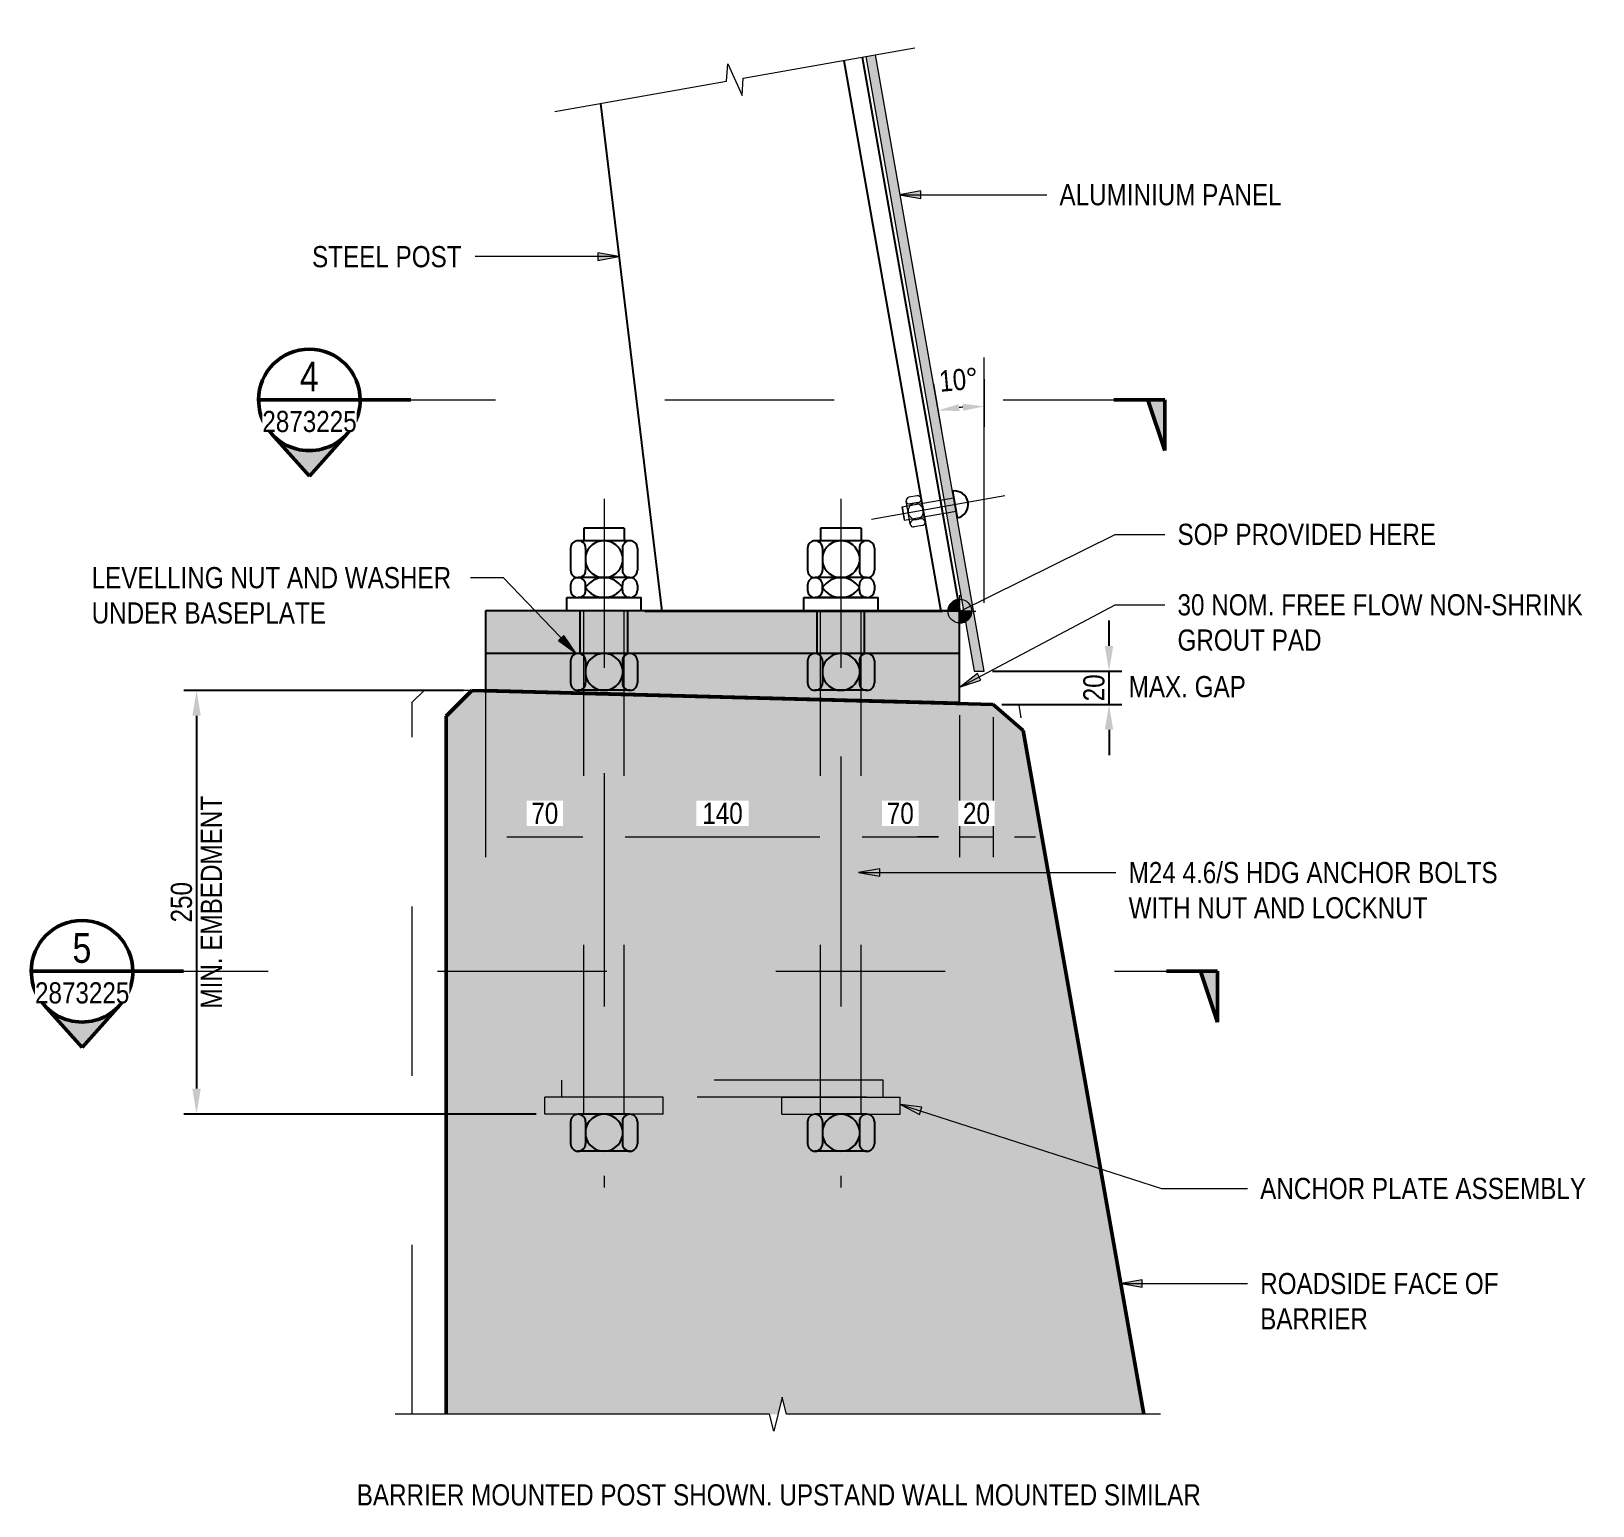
# Model space of a CAD drawing. Header units: metres. Extents: x 1.88 to 5.95, y -0.59 to 2.67.
# Drawn here: x 4.83 to 5.753, y -0.588 to 0.284 of the extents above; entities that cross this region are included whole.
import ezdxf

# ---------------------------------------------------------------- set-up
doc = ezdxf.new("R2010")
doc.units = ezdxf.units.M
for name, pattern in [('Dot_Section Line', [0.02, 0, -0.02]), ('JacobsCenter', [0.015, 0.009, -0.0015, 0.003, -0.0015]), ('JacobsDash', [0.0045, 0.003, -0.0015])]:
    doc.linetypes.add(name, pattern=pattern)
doc.layers.get('Defpoints').update_dxf_attribs({"color": 41})
for name, color, linetype, lineweight in [('A-ANNO-DIMS', 7, 'Continuous', 9), ('A-ANNO-NOTE', 7, 'Continuous', 9), ('A-DETL', 7, 'Continuous', 13), ('A-DETL-GENF', 7, 'Continuous', 9), ('G-ANNO-SYMB', 7, 'Continuous', 9), ('G-ANNO-TEXT', 7, 'Continuous', 9)]:
    doc.layers.add(name, color=color, linetype=linetype, lineweight=lineweight)
doc.styles.add('Arial Narrow_2', font='ARIALN.TTF', dxfattribs={"height": 0.0125})
doc.styles.add('Arial Narrow_4', font='ARIALN.TTF', dxfattribs={"height": 0.0175})
doc.dimstyles.new('____ddd____', dxfattribs={"dimscale": 0.3048, "dimtxt": 0.012793, "dimasz": 0.049213, "dimexe": 0.024606, "dimexo": 0.016404, "dimgap": 0.008202, "dimtad": 1, "dimdec": 0, "dimlfac": 1000, "dimzin": 0, "dimdsep": 46, "dimtxsty": 'Arial Narrow_2', "dimsah": 1, "dimcen": 0.09, "dimaunit": 1, "dimadec": 4, "dimazin": 0, "dimtfac": 1, "dimtdec": 4, "dimtix": 1, "dimtmove": 0, "dimatfit": 3, "dimfxl": 1, "dimtvp": 1, "dimtolj": 1, "dimtzin": 0, "dimarcsym": 2})
doc.dimstyles.new('Dimension_Angle_T___º__', dxfattribs={"dimscale": 0.3048, "dimtxt": 0.012793, "dimasz": 0.04101, "dimexe": 0.03937, "dimexo": 0.026247, "dimgap": 0.032808, "dimtad": 1, "dimdec": 3, "dimlfac": 1000, "dimrnd": 0.001, "dimzin": 0, "dimdsep": 46, "dimtxsty": 'Arial Narrow_2', "dimsah": 1, "dimcen": 0.09, "dimadec": 0, "dimazin": 0, "dimtfac": 1, "dimtdec": 4, "dimtix": 1, "dimtmove": 0, "dimatfit": 3, "dimfxl": 1, "dimtvp": 1, "dimtolj": 1, "dimtzin": 0, "dimlwd": 18, "dimlwe": 18, "dimarcsym": 2})
doc.dimstyles.new('Dimension_Arc_Length_O__mm_', dxfattribs={"dimscale": 0.3048, "dimtxt": 0.012793, "dimasz": 0.04101, "dimexe": 0.03937, "dimexo": 0.024606, "dimgap": 0.024606, "dimtad": 1, "dimdec": 0, "dimlfac": 1000, "dimzin": 0, "dimdsep": 46, "dimtxsty": 'Arial Narrow_2', "dimsah": 1, "dimcen": 0.09, "dimaunit": 1, "dimadec": 4, "dimazin": 0, "dimtfac": 1, "dimtdec": 4, "dimtix": 1, "dimtmove": 0, "dimatfit": 3, "dimfxl": 1, "dimtvp": 1, "dimtfill": 1, "dimtolj": 1, "dimtzin": 0, "dimlwd": 18, "dimlwe": 18, "dimarcsym": 2})

# ---------------------------------------------------------------- blocks, each defined once
blk = doc.blocks.new('CS_DET_BreakLine_ViewScale1 - CS_Std BreakLine-6064992-DRG-2873223 - DETAIL A')
at = {"layer": 'A-DETL-GENF', "lineweight": 18}
for p, q in [((0.09548, 0.01), (0.09298, 0)), ((0.10048, -0.01), (0.09548, 0.01)), ((0.09298, 0), (-0.01, 0)), ((0.10298, 0), (0.10048, -0.01)), ((0.20595, 0), (0.10298, 0))]:
    blk.add_line(p, q, dxfattribs=at)
blk = doc.blocks.new('CS_DET_BreakLine_ViewScale1 - CS_Std BreakLine-8333376-DRG-2873223 - DETAIL A')
at = {"layer": 'A-DETL-GENF', "lineweight": 18}
for p, q in [((0.2136, -0.01), (0.2186, 0.01)), ((0.2186, 0.01), (0.2211, 0)), ((-0.01, 0), (0.2111, 0)), ((0.2111, 0), (0.2136, -0.01)), ((0.2211, 0), (0.4422, 0))]:
    blk.add_line(p, q, dxfattribs=at)
blk = doc.blocks.new('DIMBLOCK23-DRG-2873223 - DETAIL A')
at = {"layer": 'A-ANNO-DIMS', "color": 0, "lineweight": 18, "transparency": 16777216}
for p, q in [((5.09861, -0.09153), (5.09861, -0.20444)), ((5.16861, -0.15468), (5.16861, -0.20444)), ((5.11111, -0.19244), (5.15611, -0.19244))]:
    blk.add_line(p, q, dxfattribs=at)
at = {"layer": 'A-ANNO-DIMS', "color": 0, "transparency": 16777216}
for points in [[(5.11111, -0.19036), (5.11111, -0.19453), (5.09861, -0.19244)], [(5.15611, -0.19036), (5.15611, -0.19453), (5.16861, -0.19244)]]:
    blk.add_solid(points, dxfattribs=at)
at = {"layer": 'Defpoints', "color": 0, "transparency": 16777216}
for p in [(5.09861, -0.08403), (5.16861, -0.14718), (5.16861, -0.19244)]:
    blk.add_point(p, dxfattribs=at)
at = {"layer": 'A-ANNO-DIMS', "color": 0, "lineweight": 18, "transparency": 16777216, "insert": (5.13361, -0.17856), "char_height": 0.0125, "width": 0.0190066, "attachment_point": 5, "style": 'Arial Narrow_2', "bg_fill": 3, "box_fill_scale": 1.1, "bg_fill_color": 256, "bg_fill_true_color": 13158600, "bg_fill_transparency": 0}
blk.add_mtext('\\A1;70', dxfattribs=at)
blk = doc.blocks.new('DIMBLOCK24-DRG-2873223 - DETAIL A')
at = {"layer": 'A-ANNO-DIMS', "color": 0, "lineweight": 18, "transparency": 16777216}
for p, q in [((5.30861, -0.14499), (5.30861, -0.20444)), ((5.16861, -0.15468), (5.16861, -0.20444)), ((5.18111, -0.19244), (5.29611, -0.19244))]:
    blk.add_line(p, q, dxfattribs=at)
at = {"layer": 'A-ANNO-DIMS', "color": 0, "transparency": 16777216}
for points in [[(5.18111, -0.19036), (5.18111, -0.19453), (5.16861, -0.19244)], [(5.29611, -0.19036), (5.29611, -0.19453), (5.30861, -0.19244)]]:
    blk.add_solid(points, dxfattribs=at)
at = {"layer": 'Defpoints', "color": 0, "transparency": 16777216}
for p in [(5.30861, -0.13749), (5.16861, -0.14718), (5.30861, -0.19244)]:
    blk.add_point(p, dxfattribs=at)
at = {"layer": 'A-ANNO-DIMS', "color": 0, "lineweight": 18, "transparency": 16777216, "insert": (5.23861, -0.17856), "char_height": 0.0125, "width": 0.0285099, "attachment_point": 5, "style": 'Arial Narrow_2', "bg_fill": 3, "box_fill_scale": 1.1, "bg_fill_color": 256, "bg_fill_true_color": 13158600, "bg_fill_transparency": 0}
blk.add_mtext('\\A1;140', dxfattribs=at)
blk = doc.blocks.new('DIMBLOCK25-DRG-2873223 - DETAIL A')
at = {"layer": 'A-ANNO-DIMS', "color": 0, "lineweight": 18, "transparency": 16777216}
for p, q in [((5.37874, -0.12041), (5.37874, -0.20444)), ((5.30861, -0.14499), (5.30861, -0.20444)), ((5.32111, -0.19244), (5.36624, -0.19244))]:
    blk.add_line(p, q, dxfattribs=at)
at = {"layer": 'A-ANNO-DIMS', "color": 0, "transparency": 16777216}
for points in [[(5.32111, -0.19036), (5.32111, -0.19453), (5.30861, -0.19244)], [(5.36624, -0.19036), (5.36624, -0.19453), (5.37874, -0.19244)]]:
    blk.add_solid(points, dxfattribs=at)
at = {"layer": 'Defpoints', "color": 0, "transparency": 16777216}
for p in [(5.37874, -0.11291), (5.30861, -0.13749), (5.37874, -0.19244)]:
    blk.add_point(p, dxfattribs=at)
at = {"layer": 'A-ANNO-DIMS', "color": 0, "lineweight": 18, "transparency": 16777216, "insert": (5.34367, -0.17856), "char_height": 0.0125, "width": 0.0190066, "attachment_point": 5, "style": 'Arial Narrow_2', "bg_fill": 3, "box_fill_scale": 1.1, "bg_fill_color": 256, "bg_fill_true_color": 13158600, "bg_fill_transparency": 0}
blk.add_mtext('\\A1;70', dxfattribs=at)
blk = doc.blocks.new('DIMBLOCK26-DRG-2873223 - DETAIL A')
at = {"layer": 'A-ANNO-DIMS', "color": 0, "lineweight": 18, "transparency": 16777216}
for p, q in [((5.37874, -0.12041), (5.37874, -0.20444)), ((5.39861, -0.12166), (5.39861, -0.20444)), ((5.36624, -0.19244), (5.35374, -0.19244)), ((5.37874, -0.19244), (5.39861, -0.19244)), ((5.41111, -0.19244), (5.42361, -0.19244))]:
    blk.add_line(p, q, dxfattribs=at)
at = {"layer": 'A-ANNO-DIMS', "color": 0, "transparency": 16777216}
for points in [[(5.36624, -0.19036), (5.36624, -0.19453), (5.37874, -0.19244)], [(5.41111, -0.19036), (5.41111, -0.19453), (5.39861, -0.19244)]]:
    blk.add_solid(points, dxfattribs=at)
at = {"layer": 'Defpoints', "color": 0, "transparency": 16777216}
for p in [(5.37874, -0.11291), (5.39861, -0.11416), (5.39861, -0.19244)]:
    blk.add_point(p, dxfattribs=at)
at = {"layer": 'A-ANNO-DIMS', "color": 0, "lineweight": 18, "transparency": 16777216, "insert": (5.38867, -0.17856), "char_height": 0.0125, "width": 0.0190066, "attachment_point": 5, "style": 'Arial Narrow_2', "bg_fill": 3, "box_fill_scale": 1.1, "bg_fill_color": 256, "bg_fill_true_color": 13158600, "bg_fill_transparency": 0}
blk.add_mtext('\\A1;20', dxfattribs=at)
blk = doc.blocks.new('DIMBLOCK27-DRG-2873223 - DETAIL A')
at = {"layer": 'A-ANNO-DIMS', "color": 0, "lineweight": -2, "transparency": 16777216}
for p, q in [((5.467, -0.07956), (5.467, -0.06456)), ((5.39817, -0.09456), (5.4745, -0.09456)), ((5.467, -0.11416), (5.467, -0.09456)), ((5.40361, -0.11416), (5.4745, -0.11416)), ((5.467, -0.12916), (5.467, -0.14416))]:
    blk.add_line(p, q, dxfattribs=at)
at = {"layer": 'A-ANNO-DIMS', "color": 0, "transparency": 16777216}
for points in [[(5.4645, -0.07956), (5.4695, -0.07956), (5.467, -0.09456)], [(5.4645, -0.12916), (5.4695, -0.12916), (5.467, -0.11416)]]:
    blk.add_solid(points, dxfattribs=at)
at = {"layer": 'Defpoints', "color": 0, "transparency": 16777216}
for p in [(5.39317, -0.09456), (5.467, -0.09456), (5.39861, -0.11416)]:
    blk.add_point(p, dxfattribs=at)
at = {"layer": 'A-ANNO-DIMS', "color": 0, "transparency": 16777216, "insert": (5.45811, -0.10436), "char_height": 0.0125, "width": 0.0190066, "attachment_point": 5, "rotation": 90, "style": 'Arial Narrow_2'}
blk.add_mtext('\\A1;20', dxfattribs=at)
blk = doc.blocks.new('DIMBLOCK28-DRG-2873223 - DETAIL A')
at = {"layer": 'A-ANNO-DIMS', "color": 0, "lineweight": 18, "transparency": 16777216}
for p, q in [((5.36323, 0.07528), (5.36809, 0.0477)), ((5.39315, 0.07789), (5.39315, 0.04989))]:
    blk.add_line(p, q, dxfattribs=at)
blk.add_arc((5.39315, -0.09439), 0.15629, 94.58383, 95.41617, dxfattribs=at)
at = {"layer": 'A-ANNO-DIMS', "color": 0, "transparency": 16777216}
for points in [[(5.37867, 0.05913), (5.37811, 0.06326), (5.36601, 0.05952)], [(5.38057, 0.06348), (5.38074, 0.05931), (5.39315, 0.06189)]]:
    blk.add_solid(points, dxfattribs=at)
at = {"layer": 'Defpoints', "color": 0, "transparency": 16777216}
for p in [(5.36184, 0.08316), (5.39315, 0.08589), (5.38406, 0.06163), (5.39315, -0.09439)]:
    blk.add_point(p, dxfattribs=at)
at = {"layer": 'A-ANNO-DIMS', "color": 0, "lineweight": 18, "transparency": 16777216, "insert": (5.3781, 0.07762), "char_height": 0.0125, "width": 0.0272915, "attachment_point": 5, "rotation": 5, "style": 'Arial Narrow_2'}
blk.add_mtext('\\A1;10°', dxfattribs=at)
blk = doc.blocks.new('DIMBLOCK29-DRG-2873223 - DETAIL A')
at = {"layer": 'A-ANNO-DIMS', "color": 0, "lineweight": -2, "transparency": 16777216}
for p, q in [((5.08555, -0.10588), (4.92038, -0.10588)), ((4.92788, -0.12088), (4.92788, -0.34114)), ((5.12861, -0.35614), (4.92038, -0.35614))]:
    blk.add_line(p, q, dxfattribs=at)
at = {"layer": 'A-ANNO-DIMS', "color": 0, "transparency": 16777216}
for points in [[(4.92538, -0.12088), (4.93038, -0.12088), (4.92788, -0.10588)], [(4.92538, -0.34114), (4.93038, -0.34114), (4.92788, -0.35614)]]:
    blk.add_solid(points, dxfattribs=at)
at = {"layer": 'Defpoints', "color": 0, "transparency": 16777216}
for p in [(5.09055, -0.10588), (4.92788, -0.35614), (5.13361, -0.35614)]:
    blk.add_point(p, dxfattribs=at)
at = {"layer": 'A-ANNO-DIMS', "color": 0, "transparency": 16777216, "char_height": 0.0125, "width": 0.1513216, "attachment_point": 5, "rotation": 90, "style": 'Arial Narrow_2'}
for s, insert in [('\\A1;MIN. EMBEDMENT', (4.93663, -0.23101)), ('\\A1;250', (4.91899, -0.23101))]:
    blk.add_mtext(s, dxfattribs=dict(at, insert=insert))
blk = doc.blocks.new('CS_SYMB_SETOUT POINT - 5mm-2022283-DRG-2873223 - DETAIL A')
at = {"layer": 'A-ANNO-NOTE'}
h = blk.add_hatch(color=256, dxfattribs=at)
edge = h.paths.add_edge_path()
edge.add_line((0, 0.0014), (0, 0))
edge.add_line((0, 0), (-0.0014, 0))
edge.add_arc((0, 0), 0.0014, 90, 180, ccw=False)
h = blk.add_hatch(color=256, dxfattribs=at)
edge = h.paths.add_edge_path()
edge.add_line((0, -0.0014), (0, 0))
edge.add_line((0, 0), (0.0014, 0))
edge.add_arc((0, 0), 0.0014, 270, 360, ccw=False)
for p, q in [((0, -0.0019), (0, 0.0019)), ((-0.0019, 0), (0.0019, 0)), ((-0.0014, 0), (0, 0)), ((0, 0), (0, 0.0014)), ((0.0014, 0), (0, 0)), ((0, 0), (0, -0.0014))]:
    blk.add_line(p, q, dxfattribs=at)
blk.add_circle((0, 0), 0.0014, dxfattribs=at)
for start, end in [(90, 180), (270, 360)]:
    blk.add_arc((0, 0), 0.0014, start, end, dxfattribs=at)
blk = doc.blocks.new('Drafting View - sectionTail-4870194-DRG-2873223 - DETAIL A')
at = {"layer": 'G-ANNO-SYMB'}
blk.add_hatch(color=256, dxfattribs=at).paths.add_polyline_path([(-0.006, 0.006), (-0.004, 0), (-0.006, 0)])
at = {"layer": 'G-ANNO-SYMB', "lineweight": 50}
for p, q in [((-0.006, 0.006), (-0.006, 0)), ((-0.004, 0), (-0.006, 0.006)), ((-0.006, 0), (-0.004, 0)), ((-0.006, 0), (0, 0))]:
    blk.add_line(p, q, dxfattribs=at)
blk = doc.blocks.new('Drafting View - SectionHead-4898858-DRG-2873223 - DETAIL A')
at = {"layer": 'G-ANNO-SYMB'}
h = blk.add_hatch(color=256, dxfattribs=at)
edge = h.paths.add_edge_path()
edge.add_line((-0.002, 0.009), (0.00247, 0.004))
edge.add_arc((-0.002, 0), 0.006, 41.8277, 138.1723)
edge.add_line((-0.00647, 0.004), (-0.002, 0.009))
at = {"layer": 'G-ANNO-SYMB', "lineweight": 50}
for p, q in [((-0.002, 0.009), (-0.00647, 0.004)), ((0.00247, 0.004), (-0.002, 0.009)), ((0.004, 0), (0.01, 0))]:
    blk.add_line(p, q, dxfattribs=at)
for start, end in [(360, 180), (180, 360)]:
    blk.add_arc((-0.002, 0), 0.006, start, end, dxfattribs=at)

msp = doc.modelspace()

# ---------------------------------------------------------------- hatches: boundary and pattern name
at = {"layer": 'A-DETL-GENF', "true_color": 0xc0c0c0}
msp.add_hatch(color=9, dxfattribs=at).paths.add_polyline_path([(5.3873431, -0.0945583), (5.393175, -0.0945583), (5.3289723, 0.269553), (5.3233163, 0.2685557), (5.3522985, 0.1041893)])
at = {"layer": 'A-DETL-GENF', "true_color": 0xffffff}
for points in [[(5.3137797, -0.0838961), (5.3787388, -0.0838961), (5.3787388, -0.0588961), (5.0986089, -0.0588961), (5.0986089, -0.0838961)], [(5.4874901, -0.5334681), (5.41627, -0.1295583), (5.3986089, -0.1141643), (5.0905507, -0.1058802), (5.0752891, -0.1211418), (5.0752891, -0.5334681), (5.2713896, -0.5334681), (5.2738896, -0.5234681), (5.2763896, -0.5334681), (5.41627, -0.5334681)]]:
    msp.add_hatch(color=7, dxfattribs=at).paths.add_polyline_path(points)
at = {"layer": 'A-DETL-GENF', "true_color": 0xebebeb}
msp.add_hatch(color=7, dxfattribs=at).paths.add_polyline_path([(5.3787388, -0.1129146), (5.3787388, -0.0840321), (5.0986089, -0.0840321), (5.0986089, -0.1052811), (5.3137797, -0.1111445)])
at = {"layer": 'G-ANNO-TEXT'}
for points in [[(5.3432884, 0.1869553), (5.3557884, 0.1847512), (5.3557884, 0.1891594)], [(5.1774632, 0.1503526), (5.1649632, 0.1525567), (5.1649632, 0.1481485)], [(5.1519984, -0.0839335), (5.144947, -0.0733796), (5.1417626, -0.0764278)], [(5.3792048, -0.1037471), (5.3912837, -0.0998473), (5.3892214, -0.0959513)], [(5.3189923, -0.2134866), (5.3314923, -0.2156907), (5.3314923, -0.2112825)], [(5.3437789, -0.3504347), (5.3550024, -0.3563627), (5.356353, -0.3521666)], [(5.4741526, -0.4562784), (5.4866526, -0.4584825), (5.4866526, -0.4540743)]]:
    msp.add_hatch(color=256, dxfattribs=at).paths.add_polyline_path(points)

# ---------------------------------------------------------------- linework, layer by layer
at = {"layer": 'A-DETL', "lineweight": 25}
for p, q in [((5.321126, 0.2681695), (5.3788205, -0.0590321)), ((5.3102931, 0.2662594), (5.3676508, -0.0590321)), ((5.1665566, 0.2409147), (5.2028205, -0.0590321)), ((5.3744951, 0.0118192), (5.3772813, -0.0039355)), ((5.1839109, -0.0174652), (5.1533069, -0.0174652)), ((5.1806089, -0.0101025), (5.1566089, -0.0101025)), ((5.1566089, -0.0101025), (5.1566089, -0.0174652)), ((5.1806089, -0.0101025), (5.1806089, -0.0174652)), ((5.3239109, -0.0174652), (5.2933069, -0.0174652)), ((5.3206089, -0.0101025), (5.2966089, -0.0101025)), ((5.2966089, -0.0101025), (5.2966089, -0.0174652)), ((5.3206089, -0.0101025), (5.3206089, -0.0174652)), ((5.1488729, -0.0218992), (5.1488729, -0.0348312)), ((5.1577409, -0.0218992), (5.1577409, -0.0348312)), ((5.1794769, -0.0218992), (5.1794769, -0.0348312)), ((5.1883449, -0.0218992), (5.1883449, -0.0348312)), ((5.2888729, -0.0218992), (5.2888729, -0.0348312)), ((5.2977409, -0.0218992), (5.2977409, -0.0348312)), ((5.3194769, -0.0218992), (5.3194769, -0.0348312)), ((5.3283449, -0.0218992), (5.3283449, -0.0348312)), ((5.1577409, -0.0283676), (5.1577409, -0.0303629)), ((5.1794769, -0.0283676), (5.1794769, -0.0303629)), ((5.2977409, -0.0283676), (5.2977409, -0.0303629)), ((5.3194769, -0.0283676), (5.3194769, -0.0303629)), ((5.1488729, -0.0436992), (5.1488729, -0.0466312)), ((5.1839109, -0.0392652), (5.1533069, -0.0392652)), ((5.1839109, -0.0392652), (5.1533069, -0.0392652)), ((5.1839109, -0.0392652), (5.1533069, -0.0392652)), ((5.1577409, -0.0466312), (5.1577409, -0.0436992)), ((5.1794769, -0.0466312), (5.1794769, -0.0436992)), ((5.1883449, -0.0436992), (5.1883449, -0.0466312)), ((5.2888729, -0.0436992), (5.2888729, -0.0466312)), ((5.3239109, -0.0392652), (5.2933069, -0.0392652)), ((5.3239109, -0.0392652), (5.2933069, -0.0392652)), ((5.3239109, -0.0392652), (5.2933069, -0.0392652)), ((5.2977409, -0.0466312), (5.2977409, -0.0436992)), ((5.3194769, -0.0466312), (5.3194769, -0.0436992)), ((5.3283449, -0.0436992), (5.3283449, -0.0466312)), ((5.1466089, -0.0510652), (5.1906089, -0.0510652)), ((5.1466089, -0.0590321), (5.1466089, -0.0510652)), ((5.1839109, -0.0510652), (5.1533069, -0.0510652)), ((5.1906089, -0.0590321), (5.1906089, -0.0510652)), ((5.2866089, -0.0510652), (5.3306089, -0.0510652)), ((5.2866089, -0.0590321), (5.2866089, -0.0510652)), ((5.3239109, -0.0510652), (5.2933069, -0.0510652)), ((5.3306089, -0.0590321), (5.3306089, -0.0510652)), ((5.0986089, -0.0588961), (5.0986089, -0.0838961)), ((5.3787388, -0.0588961), (5.0986089, -0.0588961)), ((5.1546089, -0.0840321), (5.1546089, -0.0590321)), ((5.1826089, -0.0840321), (5.1826089, -0.0590321)), ((5.1928205, -0.0590321), (5.3688205, -0.0590321)), ((5.2946089, -0.0840321), (5.2946089, -0.0590321)), ((5.3226089, -0.0840321), (5.3226089, -0.0590321)), ((5.3787388, -0.0838961), (5.3787388, -0.0588961)), ((5.0986089, -0.0838961), (5.3787388, -0.0838961)), ((5.0986089, -0.0840321), (5.0986089, -0.1052811)), ((5.3787388, -0.0840321), (5.0986089, -0.0840321)), ((5.1488729, -0.0884661), (5.1488729, -0.1013981)), ((5.1839109, -0.0840321), (5.1533069, -0.0840321)), ((5.1577409, -0.0884661), (5.1577409, -0.1013981)), ((5.1794769, -0.0884661), (5.1794769, -0.1013981)), ((5.1883449, -0.0884661), (5.1883449, -0.1013981)), ((5.2888729, -0.0884661), (5.2888729, -0.1013981)), ((5.3239109, -0.0840321), (5.2933069, -0.0840321)), ((5.2977409, -0.0884661), (5.2977409, -0.1013981)), ((5.3194769, -0.0884661), (5.3194769, -0.1013981)), ((5.3283449, -0.0884661), (5.3283449, -0.1013981)), ((5.3787388, -0.1129146), (5.3787388, -0.0840321)), ((5.1577409, -0.0949345), (5.1577409, -0.0969297)), ((5.1794769, -0.0949345), (5.1794769, -0.0969297)), ((5.2977409, -0.0949345), (5.2977409, -0.0969297)), ((5.3194769, -0.0949345), (5.3194769, -0.0969297)), ((5.0986089, -0.1052811), (5.3787388, -0.1129146)), ((5.1839109, -0.1058321), (5.1533069, -0.1058321)), ((5.1839109, -0.1058321), (5.1533069, -0.1058321)), ((5.1839109, -0.1058321), (5.1533069, -0.1058321)), ((5.3239109, -0.1058321), (5.2933069, -0.1058321)), ((5.3239109, -0.1058321), (5.2933069, -0.1058321)), ((5.3239109, -0.1058321), (5.2933069, -0.1058321)), ((5.1839109, -0.3562733), (5.1533069, -0.3562733)), ((5.3239109, -0.3562733), (5.2933069, -0.3562733)), ((5.1488729, -0.3607073), (5.1488729, -0.3736393)), ((5.1577409, -0.3607073), (5.1577409, -0.3736393)), ((5.1577409, -0.3671757), (5.1577409, -0.3691709)), ((5.1794769, -0.3607073), (5.1794769, -0.3736393)), ((5.1794769, -0.3671757), (5.1794769, -0.3691709)), ((5.1883449, -0.3607073), (5.1883449, -0.3736393)), ((5.2888729, -0.3607073), (5.2888729, -0.3736393)), ((5.2977409, -0.3607073), (5.2977409, -0.3736393)), ((5.2977409, -0.3671757), (5.2977409, -0.3691709)), ((5.3194769, -0.3607073), (5.3194769, -0.3736393)), ((5.3194769, -0.3671757), (5.3194769, -0.3691709)), ((5.3283449, -0.3607073), (5.3283449, -0.3736393)), ((5.1839109, -0.3780733), (5.1533069, -0.3780733)), ((5.1839109, -0.3780733), (5.1533069, -0.3780733)), ((5.1839109, -0.3780733), (5.1533069, -0.3780733)), ((5.3239109, -0.3780733), (5.2933069, -0.3780733)), ((5.3239109, -0.3780733), (5.2933069, -0.3780733)), ((5.3239109, -0.3780733), (5.2933069, -0.3780733))]:
    msp.add_line(p, q, dxfattribs=at)
at = {"layer": 'A-DETL', "lineweight": 9}
for p, q in [((5.3233163, 0.2685557), (5.3873431, -0.0945583)), ((5.393175, -0.0945583), (5.3289723, 0.269553)), ((5.3931456, -0.0541643), (5.3931456, 0.0908357)), ((5.3495319, -0.0077064), (5.3471348, 0.0058882)), ((5.3495319, -0.0077064), (5.3471348, 0.0058882)), ((5.3495319, -0.0077064), (5.3471348, 0.0058882)), ((5.3536132, 0.0090613), (5.3487571, 0.0082051)), ((5.3543078, 0.0051221), (5.3494517, 0.0042658)), ((5.3583272, -0.0061555), (5.3559301, 0.007439)), ((5.3583272, -0.0061555), (5.3559301, 0.007439)), ((5.3583272, -0.0061555), (5.3559301, 0.007439)), ((5.3560103, -0.0045332), (5.3511542, -0.0053894)), ((5.3567049, -0.0084724), (5.3518488, -0.0093287)), ((5.3873431, -0.0945583), (5.393175, -0.0945583)), ((5.4056699, -0.114342), (5.4136089, -0.1145583)), ((5.4136089, -0.1145583), (5.4149322, -0.1220411)), ((5.41627, -0.1295583), (5.4249524, -0.1787987))]:
    msp.add_line(p, q, dxfattribs=at)
at = {"layer": 'A-DETL', "linetype": 'JacobsCenter', "lineweight": 18}
for p, q in [((5.1686089, 0.0073637), (5.1686089, -0.3996178)), ((5.3086089, 0.0073637), (5.3086089, -0.3996178))]:
    msp.add_line(p, q, dxfattribs=at)
at = {"layer": 'A-DETL', "linetype": 'JacobsCenter', "lineweight": 9}
msp.add_line((5.3266814, -0.0047477), (5.4054589, 0.0091842), dxfattribs=at)
at = {"layer": 'A-DETL', "linetype": 'JacobsDash'}
for p, q in [((5.3445923, 0.0024852), (5.3751916, 0.0078807)), ((5.3459888, -0.0054108), (5.3765853, 0.0000002))]:
    msp.add_line(p, q, dxfattribs=at)
at = {"layer": 'A-DETL'}
for p, q in [((5.3445923, 0.0024852), (5.3459888, -0.0054108)), ((5.3446909, 0.0024821), (5.3460881, -0.0054184))]:
    msp.add_line(p, q, dxfattribs=at)
at = {"layer": 'A-DETL', "linetype": 'JacobsDash', "lineweight": 18}
for p, q in [((5.1566029, -0.3562733), (5.1566029, -0.0590321)), ((5.1806149, -0.3562733), (5.1806149, -0.0590321)), ((5.2966029, -0.3562733), (5.2966029, -0.0590321)), ((5.3206149, -0.3562733), (5.3206149, -0.0590321)), ((5.3336089, -0.3361373), (5.1436089, -0.3361373)), ((5.1436089, -0.3461373), (5.1436089, -0.3361373)), ((5.3336089, -0.3461373), (5.3336089, -0.3361373)), ((5.2036089, -0.3461373), (5.1336089, -0.3461373)), ((5.1336089, -0.3561373), (5.1336089, -0.3461373)), ((5.3236089, -0.3461373), (5.1736089, -0.3461373)), ((5.2036089, -0.3561373), (5.2036089, -0.3461373)), ((5.2736089, -0.3461373), (5.3436089, -0.3461373)), ((5.2736089, -0.3561373), (5.2736089, -0.3461373)), ((5.3436089, -0.3561373), (5.3436089, -0.3461373)), ((5.2036089, -0.3561373), (5.1336089, -0.3561373)), ((5.2736089, -0.3561373), (5.3436089, -0.3561373))]:
    msp.add_line(p, q, dxfattribs=at)
at = {"layer": 'A-DETL', "color": 8, "linetype": 'JacobsDash', "lineweight": 9, "true_color": 0x808080}
for p, q in [((5.0552891, -0.1128575), (5.0622664, -0.1058802)), ((5.0905507, -0.1058802), (5.0622664, -0.1058802)), ((5.0552891, -0.5334681), (5.0552891, -0.1128575))]:
    msp.add_line(p, q, dxfattribs=at)
at = {"layer": 'A-DETL', "lineweight": 50}
for p, q in [((5.0905507, -0.1058802), (5.0752891, -0.1211418)), ((5.3986089, -0.1141643), (5.0905507, -0.1058802)), ((5.41627, -0.1295583), (5.3986089, -0.1141643)), ((5.0752891, -0.1211418), (5.0752891, -0.5334681)), ((5.4874901, -0.5334681), (5.41627, -0.1295583))]:
    msp.add_line(p, q, dxfattribs=at)
at = {"layer": 'A-DETL', "lineweight": 25}
for centre, radius, start, end in [((5.3758092, 0.0039279), 0.008, 280.6037199, 99.4544665), ((5.1533069, -0.0218992), 0.004434, 0, 180), ((5.1686089, -0.0285502), 0.011085, 11.3556156, 168.6443844), ((5.1839109, -0.0218992), 0.004434, 0, 180), ((5.2933069, -0.0218992), 0.004434, 0, 180), ((5.3086089, -0.0285502), 0.011085, 11.3556156, 168.6443844), ((5.3239109, -0.0218992), 0.004434, 0, 180), ((5.1533069, -0.0348312), 0.004434, 180, 360), ((5.1686089, -0.0281802), 0.011085, 191.3556156, 348.6443844), ((5.1839109, -0.0348312), 0.004434, 180, 360), ((5.2933069, -0.0348312), 0.004434, 180, 360), ((5.3086089, -0.0281802), 0.011085, 191.3556156, 348.6443844), ((5.3239109, -0.0348312), 0.004434, 180, 360), ((5.1533069, -0.0436992), 0.004434, 0, 180), ((5.1686089, -0.0522249), 0.0129596, 33.0068613, 146.9931387), ((5.1686089, -0.0381056), 0.0129596, 213.0068613, 326.9931387), ((5.1839109, -0.0436992), 0.004434, 0, 180), ((5.2933069, -0.0436992), 0.004434, 0, 180), ((5.3086089, -0.0522249), 0.0129596, 33.0068613, 146.9931387), ((5.3086089, -0.0381056), 0.0129596, 213.0068613, 326.9931387), ((5.3239109, -0.0436992), 0.004434, 0, 180), ((5.1533069, -0.0466312), 0.004434, 180, 360), ((5.1839109, -0.0466312), 0.004434, 180, 360), ((5.2933069, -0.0466312), 0.004434, 180, 360), ((5.3239109, -0.0466312), 0.004434, 180, 360), ((5.1533069, -0.0884661), 0.004434, 0, 180), ((5.1686089, -0.0951171), 0.011085, 11.3556156, 168.6443844), ((5.1839109, -0.0884661), 0.004434, 0, 180), ((5.2933069, -0.0884661), 0.004434, 0, 180), ((5.3086089, -0.0951171), 0.011085, 11.3556156, 168.6443844), ((5.3239109, -0.0884661), 0.004434, 0, 180), ((5.1533069, -0.1013981), 0.004434, 180, 360), ((5.1686089, -0.0947471), 0.011085, 191.3556156, 348.6443844), ((5.1839109, -0.1013981), 0.004434, 180, 360), ((5.2933069, -0.1013981), 0.004434, 180, 360), ((5.3086089, -0.0947471), 0.011085, 191.3556156, 348.6443844), ((5.3239109, -0.1013981), 0.004434, 180, 360), ((5.1533069, -0.3607073), 0.004434, 0, 180), ((5.1686089, -0.3673583), 0.011085, 11.3556156, 168.6443844), ((5.1839109, -0.3607073), 0.004434, 0, 180), ((5.2933069, -0.3607073), 0.004434, 0, 180), ((5.3086089, -0.3673583), 0.011085, 11.3556156, 168.6443844), ((5.3239109, -0.3607073), 0.004434, 0, 180), ((5.1533069, -0.3736393), 0.004434, 180, 0), ((5.1686089, -0.3669883), 0.011085, 191.3556156, 348.6443844), ((5.1839109, -0.3736393), 0.004434, 180, 0), ((5.2933069, -0.3736393), 0.004434, 180, 0), ((5.3086089, -0.3669883), 0.011085, 191.3556156, 348.6443844), ((5.3239109, -0.3736393), 0.004434, 180, 0)]:
    msp.add_arc(centre, radius, start, end, dxfattribs=at)
at = {"layer": 'A-DETL', "lineweight": 9}
for centre, radius, start, end in [((5.3491044, 0.0062355), 0.002, 100, 280), ((5.3532574, -0.0000409), 0.005, 111.3556156, 268.6443844), ((5.3522046, -0.0002265), 0.005, 291.3556156, 88.6443844), ((5.3539605, 0.0070917), 0.002, 280, 100), ((5.3515015, -0.0073591), 0.002, 100, 280), ((5.3563576, -0.0065028), 0.002, 280, 100)]:
    msp.add_arc(centre, radius, start, end, dxfattribs=at)
at = {"layer": 'G-ANNO-SYMB', "lineweight": 50}
for p, q in [((4.964507, 0.0657512), (5.024507, 0.0657512)), ((4.8301893, -0.2717697), (4.8901893, -0.2717697))]:
    msp.add_line(p, q, dxfattribs=at)
at = {"layer": 'G-ANNO-SYMB', "color": 7, "linetype": 'Dot_Section Line', "true_color": 0xffffff}
for p, q in [((5.004507, 0.0657512), (5.4699295, 0.0657512)), ((4.8701893, -0.2717697), (5.5010474, -0.2717697))]:
    msp.add_line(p, q, dxfattribs=at)
at = {"layer": 'G-ANNO-TEXT'}
for p, q in [((5.3557884, 0.1891594), (5.3432884, 0.1869553)), ((5.3432884, 0.1869553), (5.3557884, 0.1847512)), ((5.3432884, 0.1869553), (5.4302136, 0.1869553)), ((5.3557884, 0.1847512), (5.3557884, 0.1891594)), ((5.0929098, 0.1503526), (5.0925759, 0.1503526)), ((5.1774632, 0.1503526), (5.0929098, 0.1503526)), ((5.1774632, 0.1503526), (5.1649632, 0.1525567)), ((5.1649632, 0.1525567), (5.1649632, 0.1481485)), ((5.1649632, 0.1481485), (5.1774632, 0.1503526)), ((5.3787076, -0.0591872), (5.4707112, -0.0136856)), ((5.4707112, -0.0136856), (5.499952, -0.0136856)), ((5.0963808, -0.0392829), (5.089684, -0.0392829)), ((5.1092577, -0.0392829), (5.0963808, -0.0392829)), ((5.1519984, -0.0839335), (5.1092577, -0.0392829)), ((5.3792048, -0.1037471), (5.4707112, -0.0553108)), ((5.4707112, -0.0553108), (5.499952, -0.0553108)), ((5.144947, -0.0733796), (5.1417626, -0.0764278)), ((5.1519984, -0.0839335), (5.144947, -0.0733796)), ((5.1417626, -0.0764278), (5.1519984, -0.0839335)), ((5.3892214, -0.0959513), (5.3792048, -0.1037471)), ((5.3792048, -0.1037471), (5.3912837, -0.0998473)), ((5.3912837, -0.0998473), (5.3892214, -0.0959513)), ((5.3314923, -0.2112825), (5.3189923, -0.2134866)), ((5.3314923, -0.2156907), (5.3314923, -0.2112825)), ((5.3189923, -0.2134866), (5.3314923, -0.2156907)), ((5.3189923, -0.2134866), (5.4710954, -0.2134866)), ((5.3437789, -0.3504347), (5.3550024, -0.3563627)), ((5.356353, -0.3521666), (5.3437789, -0.3504347)), ((5.3437789, -0.3504347), (5.4980762, -0.4000996)), ((5.3550024, -0.3563627), (5.356353, -0.3521666)), ((5.4980762, -0.4000996), (5.5488, -0.4000996)), ((5.4866526, -0.4540743), (5.4741526, -0.4562784)), ((5.4741526, -0.4562784), (5.4866526, -0.4584825)), ((5.4741526, -0.4562784), (5.5488, -0.4562784)), ((5.4866526, -0.4584825), (5.4866526, -0.4540743))]:
    msp.add_line(p, q, dxfattribs=at)

# ---------------------------------------------------------------- block references
at = {"layer": 'A-ANNO-NOTE', "xscale": 5, "yscale": 5, "zscale": 5}
msp.add_blockref('CS_SYMB_SETOUT POINT - 5mm-2022283-DRG-2873223 - DETAIL A', (5.3788205, -0.0590321), dxfattribs=at)
at = {"layer": 'A-DETL-GENF'}
for name, p, rotation in [('CS_DET_BreakLine_ViewScale1 - CS_Std BreakLine-6064992-DRG-2873223 - DETAIL A', (5.3424504, 0.2719296), 189.9999999999995), ('CS_DET_BreakLine_ViewScale1 - CS_Std BreakLine-8333376-DRG-2873223 - DETAIL A', (5.4874901, -0.5334681), 180)]:
    msp.add_blockref(name, p, dxfattribs=dict(at, rotation=rotation))
at = {"layer": 'G-ANNO-SYMB', "lineweight": 50, "extrusion": (0, 0, -1), "xscale": 4.999999999999998, "yscale": 4.999999999999998, "zscale": 4.999999999999998, "rotation": 180}
for p in [(-5.004507, 0.0657512), (-4.8701893, -0.2717697)]:
    msp.add_blockref('Drafting View - SectionHead-4898858-DRG-2873223 - DETAIL A', p, dxfattribs=at)
at = {"layer": 'G-ANNO-SYMB', "lineweight": 50, "xscale": 4.999999999999998, "yscale": 4.999999999999998, "zscale": 4.999999999999998, "rotation": 180}
for p in [(5.4699295, 0.0657512), (5.5010474, -0.2717697)]:
    msp.add_blockref('Drafting View - sectionTail-4870194-DRG-2873223 - DETAIL A', p, dxfattribs=at)

# ---------------------------------------------------------------- texts
at = {"layer": 'G-ANNO-TEXT', "char_height": 0.0125, "attachment_point": 1, "style": 'Arial Narrow_2', "bg_fill": 3, "box_fill_scale": 1, "bg_fill_color": 256, "bg_fill_true_color": 13158600, "bg_fill_transparency": 0}
for s, insert in [('ALUMINIUM PANEL', (5.4377136, 0.1932053)), ('STEEL POST', (4.9961098, 0.1566026)), ('LEVELLING NUT AND WASHER ', (4.8658872, -0.0330329)), ('UNDER BASEPLATE', (4.8658872, -0.0538688)), ('30 NOM. FREE FLOW NON-SHRINK ', (5.507452, -0.0490608)), ('GROUT PAD', (5.507452, -0.0698967)), ('ANCHOR PLATE ASSEMBLY ', (5.5563, -0.3938496)), ('ROADSIDE FACE OF ', (5.5563, -0.4500284)), ('BARRIER', (5.5563, -0.4708644))]:
    msp.add_mtext(s, dxfattribs=dict(at, insert=insert))
at = {"layer": 'G-ANNO-TEXT', "char_height": 0.0125, "attachment_point": 1, "style": 'Arial Narrow_2', "bg_fill": 3, "box_fill_scale": 1, "bg_fill_color": 256, "bg_fill_transparency": 0}
for s, insert in [('SOP PROVIDED HERE', (5.507452, -0.0074356)), ('BARRIER MOUNTED POST SHOWN. UPSTAND WALL MOUNTED SIMILAR', (5.0224984, -0.5748627))]:
    msp.add_mtext(s, dxfattribs=dict(at, insert=insert))

# ---------------------------------------------------------------- dimensions: what is measured, and where the dimension line sits
at = {"layer": 'A-ANNO-DIMS', "lineweight": 18}
dim = msp.add_angular_dim_3p(base=(5.3840583, 0.0616301), center=(5.3931456, -0.0943914), p1=(5.3931456, 0.0858945), p2=(5.3618392, 0.0831556), dimstyle='Dimension_Angle_T___º__', override={"dimpost": '<>', "dimfxl": 0.031426}, dxfattribs=at)
dim.commit()
dim.dimension.update_dxf_attribs({"geometry": 'DIMBLOCK28-DRG-2873223 - DETAIL A', "text_midpoint": (5.3780965, 0.0776196)})

# ---------------------------------------------------------------- next in the draw order: texts
at = {"layer": 'G-ANNO-SYMB', "char_height": 0.0175, "attachment_point": 1, "style": 'Arial Narrow_4', "bg_fill": 3, "box_fill_scale": 1, "bg_fill_color": 256, "bg_fill_transparency": 0}
for s, insert in [('4', (4.9888799, 0.088236)), ('5', (4.8545622, -0.249285))]:
    msp.add_mtext(s, dxfattribs=dict(at, insert=insert))
at = {"layer": 'G-ANNO-SYMB', "char_height": 0.0125, "attachment_point": 1, "style": 'Arial Narrow_2', "bg_fill": 3, "box_fill_scale": 1, "bg_fill_color": 256, "bg_fill_true_color": 13158600, "bg_fill_transparency": 0}
for insert in [(4.9667299, 0.0592329), (4.8324122, -0.2782881)]:
    msp.add_mtext('2873225', dxfattribs=dict(at, insert=insert))
at = {"layer": 'G-ANNO-TEXT', "char_height": 0.0125, "attachment_point": 1, "style": 'Arial Narrow_2', "bg_fill": 3, "box_fill_scale": 1, "bg_fill_color": 256, "bg_fill_true_color": 13158600, "bg_fill_transparency": 0}
for s, insert in [('MAX. GAP', (5.4785954, -0.0973825)), ('M24 4.6/S HDG ANCHOR BOLTS ', (5.4785954, -0.2072366)), ('WITH NUT AND LOCKNUT ', (5.4785954, -0.2280725))]:
    msp.add_mtext(s, dxfattribs=dict(at, insert=insert))

# ---------------------------------------------------------------- next in the draw order: dimensions: what is measured, and where the dimension line sits
at = {"layer": 'A-ANNO-DIMS', "lineweight": 18}
dim = msp.add_linear_dim(base=(5.1686089, -0.1924426), p1=(5.0986089, -0.0840321), p2=(5.1686089, -0.1471789), dimstyle='Dimension_Arc_Length_O__mm_', override={"dimpost": '<>', "dimfxl": 0.094274}, dxfattribs=at)
dim.commit()
dim.dimension.update_dxf_attribs({"geometry": 'DIMBLOCK23-DRG-2873223 - DETAIL A', "text_midpoint": (5.1336089, -0.1785605)})

# ---------------------------------------------------------------- next in the draw order: dimensions: what is measured, and where the dimension line sits
at = {"layer": 'A-ANNO-DIMS'}
dim = msp.add_linear_dim(base=(4.9278766, -0.3561373), p1=(5.0905507, -0.1058802), p2=(5.1336089, -0.3561373), angle=90, text='<>\\XMIN. EMBEDMENT', dimstyle='____ddd____', override={"dimpost": '<>', "dimfxl": 0.253934}, dxfattribs=at)
dim.commit()
dim.dimension.update_dxf_attribs({"geometry": 'DIMBLOCK29-DRG-2873223 - DETAIL A', "text_midpoint": (4.9278766, -0.2310088)})
at = {"layer": 'A-ANNO-DIMS', "lineweight": 18}
dim = msp.add_linear_dim(base=(5.3086089, -0.1924426), p1=(5.1686089, -0.1471789), p2=(5.3086089, -0.1374921), dimstyle='Dimension_Arc_Length_O__mm_', override={"dimpost": '<>', "dimfxl": 0.140335}, dxfattribs=at)
dim.commit()
dim.dimension.update_dxf_attribs({"geometry": 'DIMBLOCK24-DRG-2873223 - DETAIL A', "text_midpoint": (5.2386089, -0.1785605)})

# ---------------------------------------------------------------- next in the draw order: dimensions: what is measured, and where the dimension line sits
dim = msp.add_linear_dim(base=(5.3787388, -0.1924426), p1=(5.3086089, -0.1374921), p2=(5.3787388, -0.1129146), dimstyle='Dimension_Arc_Length_O__mm_', override={"dimpost": '<>', "dimfxl": 0.074312}, dxfattribs=at)
dim.commit()
dim.dimension.update_dxf_attribs({"geometry": 'DIMBLOCK25-DRG-2873223 - DETAIL A', "text_midpoint": (5.3436739, -0.1785605)})

# ---------------------------------------------------------------- next in the draw order: dimensions: what is measured, and where the dimension line sits
dim = msp.add_linear_dim(base=(5.3986089, -0.1924426), p1=(5.3787388, -0.1129146), p2=(5.3986089, -0.1141643), dimstyle='Dimension_Arc_Length_O__mm_', override={"dimpost": '<>', "dimfxl": 0.019909}, dxfattribs=at)
dim.commit()
dim.dimension.update_dxf_attribs({"geometry": 'DIMBLOCK26-DRG-2873223 - DETAIL A', "text_midpoint": (5.3886739, -0.1785605)})

# ---------------------------------------------------------------- next in the draw order: dimensions: what is measured, and where the dimension line sits
at = {"layer": 'A-ANNO-DIMS'}
dim = msp.add_linear_dim(base=(5.4669957, -0.0945583), p1=(5.3986089, -0.1141643), p2=(5.393175, -0.0945583), angle=90, dimstyle='____ddd____', override={"dimpost": '<>', "dimfxl": 0.020345}, dxfattribs=at)
dim.commit()
dim.dimension.update_dxf_attribs({"geometry": 'DIMBLOCK27-DRG-2873223 - DETAIL A', "text_midpoint": (5.4581135, -0.1043613)})

doc.saveas('drawing.dxf')
